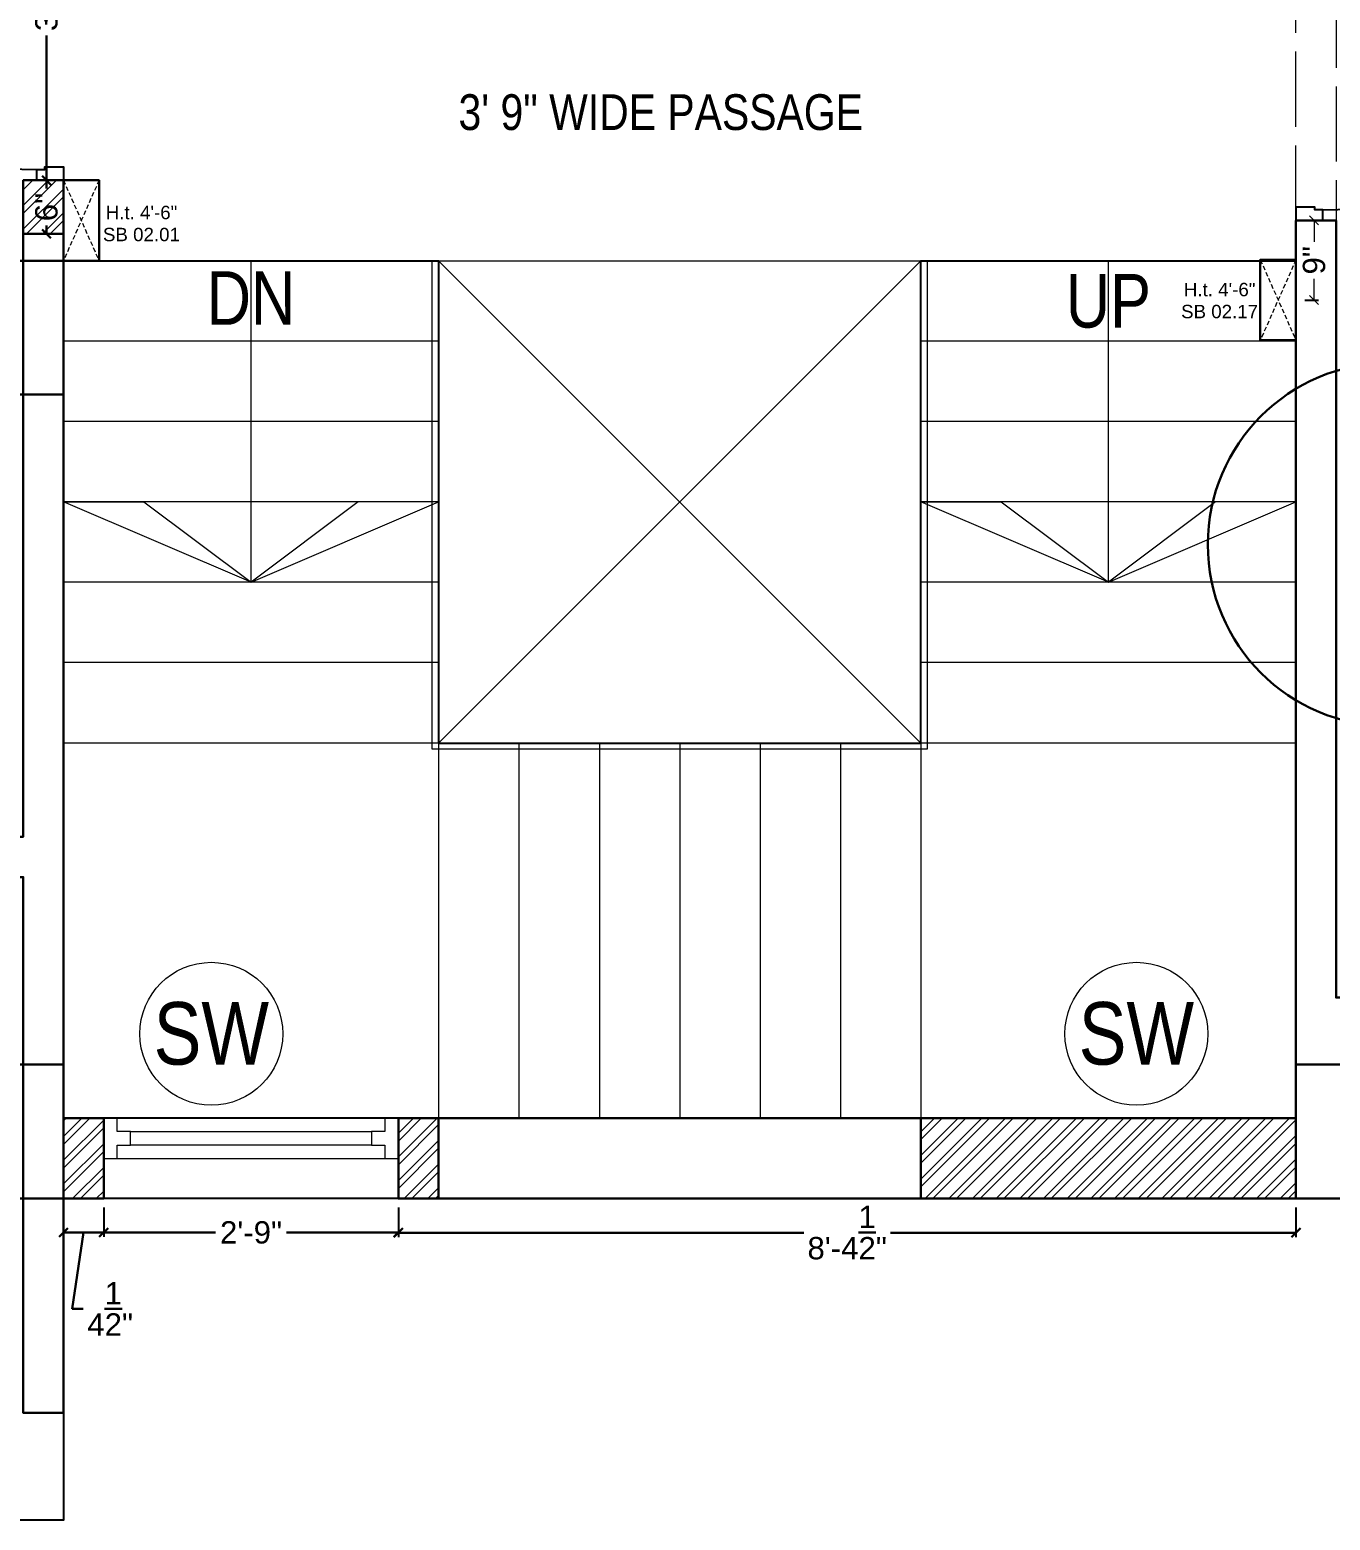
# Model space of a CAD drawing. Header units: millimetres. Extents: x 56222 to 3066687, y -650199 to -121287.
# Drawn here: x 148640.5 to 148786.1, y -179038.6 to -178871.8 of the extents above; entities that cross this region are included whole.
import ezdxf

# ---------------------------------------------------------------- set-up
doc = ezdxf.new("R2010")
doc.units = ezdxf.units.MM
doc.header["$MEASUREMENT"] = 0
doc.header["$PDMODE"] = 35
for name, pattern in [('ACAD_ISO02W100', [15, 12, -3]), ('DASHED', [0.75, 0.5, -0.25]), ('DASHED2', [0.375, 0.25, -0.125])]:
    doc.linetypes.add(name, pattern=pattern)
doc.layers.get('Defpoints').update_dxf_attribs({"color": 220})
doc.layers.add('AR DOOR', color=40, linetype='Continuous')
doc.layers.add('AR ELE-5', color=134, linetype='Continuous')
for name, color, linetype, lineweight in [('COLUMN', 1, 'Continuous', 30), ('dim05', 1, 'Continuous', 13), ('el', 7, 'Continuous', 20), ('ELEC-wires', 1, 'DASHED2', 13), ('Electrical', 84, 'Continuous', 30), ('FIRST FLOOR', 7, 'Continuous', 9), ('FIRST FLOOR ( TEXT )', 7, 'Continuous', 9), ('FIRST FLOOR_( PLine )_', 251, 'Continuous', 30), ('FIRST FLOOR_( STAIR )', 251, 'Continuous', 9), ('GROUND FLOOR', 7, 'Continuous', 9), ('GROUND FLOOR  ( DIM )', 7, 'Continuous', 9), ('GROUND FLOOR  ( PLINE )', 251, 'Continuous', 30), ('SECOND FLOOR ( DW_RAIL )', 7, 'Continuous', 9), ('wall', 7, 'Continuous', 30), ('XX~SLAB ( BEAM )~ ( DIM )', 7, 'Continuous', 9)]:
    doc.layers.add(name, color=color, linetype=linetype, lineweight=lineweight)
doc.layers.add('XX~SLAB ( PLINE )', color=251, linetype='Continuous', plot=False)
doc.styles.add('Arial', font='arial.ttf')
doc.styles.add('Cn_BT_7', font='swissc.ttf', dxfattribs={"height": 7})
doc.styles.add('KATHA', font='swissc.ttf')
doc.styles.get("Standard").update_dxf_attribs({"font": 'arial.ttf', "height": 6})
doc.dimstyles.new('ISO-25', dxfattribs={"dimtxt": 2.5, "dimasz": 1, "dimexe": 0.5, "dimexo": 1, "dimtad": 0, "dimdec": 1, "dimlunit": 4, "dimtxsty": 'Standard', "dimblk": 'OBLIQUE', "dimcen": 2.5, "dimclrd": 1, "dimclre": 1, "dimclrt": 5, "dimadec": 0, "dimazin": 0, "dimtfac": 1, "dimtdec": 1, "dimtmove": 0, "dimatfit": 3, "dimfxl": 1, "dimlwd": -1, "dimarcsym": 0})
pattern_1 = [(45, (-587.3341, -1615.5918), (-1.325825215, 1.325825215), []), (45, (-586.4502, -1615.5918), (-1.325825215, 1.325825215), [])]

# ---------------------------------------------------------------- blocks, each defined once
blk = doc.blocks.new('*U255')
for points in [[(0, 0), (0, 1120), (-30, 1120), (-30, 0)], [(40, 0), (0, 0), (0, -30), (-10, -30), (-10, -100), (40, -100)], [(-1160, 0), (-1120, 0), (-1120, -30), (-1110, -30), (-1110, -100), (-1160, -100)]]:
    blk.add_lwpolyline(points, close=True)
at = {"layer": 'AR ELE-5', "linetype": 'ByBlock', "ltscale": 15}
blk.add_arc((1.6, -0.7), 1121.6, 92.373, 179.9653, dxfattribs=at)
blk = doc.blocks.new('*U256')
for points in [[(-1160, 0), (-1120, 0), (-1120, 30), (-1110, 30), (-1110, 100), (-1160, 100)], [(40, 0), (0, 0), (0, 30), (-10, 30), (-10, 100), (40, 100)], [(0, 0), (0, -1120), (-30, -1120), (-30, 0)]]:
    blk.add_lwpolyline(points, close=True)
at = {"layer": 'AR ELE-5', "linetype": 'ByBlock', "ltscale": 15}
blk.add_arc((1.6, 0.7), 1121.6, 180.0347, 267.627, dxfattribs=at)
blk = doc.blocks.new('_Oblique')
at = {"layer": 'wall', "color": 0, "lineweight": -2}
blk.add_line((-0.5, -0.5), (0.5, 0.5), dxfattribs=at)
blk = doc.blocks.new('*D935')
at = {"layer": 'Defpoints', "color": 0, "lineweight": 30, "transparency": 16777216}
for p in [(148648.81, -179002.63), (148681.81, -179002.63), (148681.81, -179006.43)]:
    blk.add_point(p, dxfattribs=at)
at = {"layer": 'dim05', "color": 5, "linetype": 'Continuous', "lineweight": -2, "transparency": 16777216}
for p, q in [((148648.81, -179003.63), (148648.81, -179006.93)), ((148681.81, -179003.63), (148681.81, -179006.93))]:
    blk.add_line(p, q, dxfattribs=at)
at = {"layer": 'dim05', "color": 5, "linetype": 'Continuous', "lineweight": 30, "transparency": 16777216}
for p, q in [((148648.81, -179006.43), (148661.34, -179006.43)), ((148681.81, -179006.43), (148669.28, -179006.43))]:
    blk.add_line(p, q, dxfattribs=at)
at = {"layer": 'dim05', "color": 5, "lineweight": 30, "transparency": 16777216, "rotation": 180}
blk.add_blockref('_Oblique', (148648.81, -179006.43), dxfattribs=at)
at = {"layer": 'dim05', "color": 5, "lineweight": 30, "transparency": 16777216}
blk.add_blockref('_Oblique', (148681.81, -179006.43), dxfattribs=at)
at = {"layer": 'dim05', "color": 5, "lineweight": 30, "transparency": 16777216, "insert": (148665.31, -179006.43), "char_height": 2.5, "attachment_point": 5, "style": 'Arial'}
blk.add_mtext('2\'-9"', dxfattribs=at)
blk = doc.blocks.new('*D939')
at = {"layer": 'Defpoints', "color": 0, "lineweight": 30, "transparency": 16777216}
for p in [(148681.81, -179002.63), (148782.31, -179002.63), (148782.31, -179006.45)]:
    blk.add_point(p, dxfattribs=at)
at = {"layer": 'dim05', "color": 5, "linetype": 'Continuous', "lineweight": -2, "transparency": 16777216}
for p, q in [((148681.81, -179003.63), (148681.81, -179006.95)), ((148782.31, -179003.63), (148782.31, -179006.95))]:
    blk.add_line(p, q, dxfattribs=at)
at = {"layer": 'dim05', "color": 5, "linetype": 'Continuous', "lineweight": 30, "transparency": 16777216}
for p, q in [((148681.81, -179006.45), (148727.2, -179006.45)), ((148782.31, -179006.45), (148736.92, -179006.45))]:
    blk.add_line(p, q, dxfattribs=at)
at = {"layer": 'dim05', "color": 5, "lineweight": 30, "transparency": 16777216, "rotation": 180}
blk.add_blockref('_Oblique', (148681.81, -179006.45), dxfattribs=at)
at = {"layer": 'dim05', "color": 5, "lineweight": 30, "transparency": 16777216}
blk.add_blockref('_Oblique', (148782.31, -179006.45), dxfattribs=at)
at = {"layer": 'dim05', "color": 5, "lineweight": 30, "transparency": 16777216, "insert": (148732.06, -179006.45), "char_height": 2.5, "attachment_point": 5, "style": 'Arial'}
blk.add_mtext('8\'-4{\\H1x;\\S1/2;}"', dxfattribs=at)
blk = doc.blocks.new('*D945')
at = {"layer": 'Defpoints', "color": 0, "lineweight": 30, "transparency": 16777216}
for p in [(148642.41, -178888.63), (148644.31, -178888.63), (148644.31, -178894.63)]:
    blk.add_point(p, dxfattribs=at)
at = {"layer": 'dim05', "color": 5, "linetype": 'Continuous', "lineweight": -2, "transparency": 16777216}
for p, q in [((148643.31, -178888.63), (148641.91, -178888.63)), ((148643.31, -178894.63), (148641.91, -178894.63))]:
    blk.add_line(p, q, dxfattribs=at)
at = {"layer": 'dim05', "color": 5, "linetype": 'Continuous', "lineweight": 30, "transparency": 16777216}
for p, q in [((148642.41, -178888.63), (148642.41, -178889.57)), ((148642.41, -178894.63), (148642.41, -178893.7))]:
    blk.add_line(p, q, dxfattribs=at)
at = {"layer": 'dim05', "color": 5, "lineweight": 30, "transparency": 16777216}
for p, rotation in [((148642.41, -178888.63), 90), ((148642.41, -178894.63), 270)]:
    blk.add_blockref('_Oblique', p, dxfattribs=dict(at, rotation=rotation))
at = {"layer": 'dim05', "color": 5, "lineweight": 30, "transparency": 16777216, "insert": (148642.41, -178891.63), "char_height": 2.5, "attachment_point": 5, "rotation": 90, "style": 'Arial'}
blk.add_mtext('6"', dxfattribs=at)
blk = doc.blocks.new('*D946')
at = {"layer": 'Defpoints', "color": 0, "lineweight": 30, "transparency": 16777216}
for p in [(148642.41, -178852.63), (148647.26, -178852.63), (148642.41, -178888.63)]:
    blk.add_point(p, dxfattribs=at)
at = {"layer": 'dim05', "color": 5, "linetype": 'Continuous', "lineweight": -2, "transparency": 16777216}
for p, q in [((148646.26, -178852.63), (148641.91, -178852.63)), ((148643.41, -178888.63), (148642.91, -178888.63))]:
    blk.add_line(p, q, dxfattribs=at)
at = {"layer": 'dim05', "color": 5, "linetype": 'Continuous', "lineweight": 30, "transparency": 16777216}
for p, q in [((148642.41, -178852.63), (148642.41, -178868.86)), ((148642.41, -178888.63), (148642.41, -178872.41))]:
    blk.add_line(p, q, dxfattribs=at)
at = {"layer": 'dim05', "color": 5, "lineweight": 30, "transparency": 16777216}
for p, rotation in [((148642.41, -178852.63), 90), ((148642.41, -178888.63), 270)]:
    blk.add_blockref('_Oblique', p, dxfattribs=dict(at, rotation=rotation))
at = {"layer": 'dim05', "color": 5, "lineweight": 30, "transparency": 16777216, "insert": (148642.41, -178870.63), "char_height": 2.5, "attachment_point": 5, "rotation": 90, "style": 'Arial'}
blk.add_mtext("3'", dxfattribs=at)
blk = doc.blocks.new('*D965')
at = {"layer": 'Defpoints', "color": 0, "lineweight": 30, "transparency": 16777216}
for p in [(148644.31, -179002.63), (148648.81, -179002.63), (148644.31, -179006.43)]:
    blk.add_point(p, dxfattribs=at)
at = {"layer": 'dim05', "color": 5, "linetype": 'Continuous', "lineweight": -2, "transparency": 16777216}
for p, q in [((148644.31, -179003.63), (148644.31, -179006.93)), ((148648.81, -179003.63), (148648.81, -179006.93))]:
    blk.add_line(p, q, dxfattribs=at)
at = {"layer": 'dim05', "color": 5, "linetype": 'Continuous', "lineweight": 30, "transparency": 16777216}
for p, q in [((148648.81, -179006.43), (148644.31, -179006.43)), ((148646.56, -179006.43), (148645.27, -179014.97)), ((148645.27, -179014.97), (148646.52, -179014.97))]:
    blk.add_line(p, q, dxfattribs=at)
at = {"layer": 'dim05', "color": 5, "lineweight": 30, "transparency": 16777216, "rotation": 180}
blk.add_blockref('_Oblique', (148644.31, -179006.43), dxfattribs=at)
at = {"layer": 'dim05', "color": 5, "lineweight": 30, "transparency": 16777216}
blk.add_blockref('_Oblique', (148648.81, -179006.43), dxfattribs=at)
at = {"layer": 'dim05', "color": 5, "lineweight": 30, "transparency": 16777216, "insert": (148649.54, -179014.97), "char_height": 2.5, "attachment_point": 5, "style": 'Arial'}
blk.add_mtext('4{\\H1x;\\S1/2;}"', dxfattribs=at)
blk = doc.blocks.new('6616')
at = {"color": 242, "linetype": 'DASHED', "true_color": 0xcd2027}
for p, q in [((386784.79, -36915.77), (386775.78, -36911.78)), ((386784.79, -36911.78), (386775.78, -36915.77))]:
    blk.add_line(p, q, dxfattribs=at)
at = {"layer": 'ELEC-wires', "color": 5, "linetype": 'ByBlock', "lineweight": 30, "ltscale": 4}
blk.add_lwpolyline([(386775.78, -36911.78), (386784.79, -36911.78), (386784.79, -36915.77), (386775.78, -36915.77)], close=True, dxfattribs=at)
blk = doc.blocks.new('*D1047')
at = {"layer": 'Defpoints', "color": 0, "lineweight": 30, "transparency": 16777216}
for p in [(148782.31, -178893.13), (148782.31, -178902.04), (148784.34, -178902.04)]:
    blk.add_point(p, dxfattribs=at)
at = {"layer": 'dim05', "color": 1, "linetype": 'Continuous', "lineweight": -2, "transparency": 16777216}
for p, q in [((148783.31, -178893.13), (148784.84, -178893.13)), ((148783.31, -178902.04), (148784.84, -178902.04))]:
    blk.add_line(p, q, dxfattribs=at)
at = {"layer": 'dim05', "color": 1, "linetype": 'Continuous', "transparency": 16777216}
for p, q in [((148784.34, -178893.13), (148784.34, -178895.52)), ((148784.34, -178902.04), (148784.34, -178899.65))]:
    blk.add_line(p, q, dxfattribs=at)
at = {"layer": 'dim05', "color": 1, "transparency": 16777216}
for p, rotation in [((148784.34, -178893.13), 90), ((148784.34, -178902.04), 270)]:
    blk.add_blockref('_Oblique', p, dxfattribs=dict(at, rotation=rotation))
at = {"layer": 'dim05', "color": 5, "lineweight": 25, "transparency": 16777216, "insert": (148784.34, -178897.59), "char_height": 2.5, "attachment_point": 5, "rotation": 90, "style": 'Arial'}
blk.add_mtext('9"', dxfattribs=at)

msp = doc.modelspace()

# ---------------------------------------------------------------- hatches: boundary and pattern name
at = {"layer": 'GROUND FLOOR  ( PLINE )', "lineweight": 5}
h = msp.add_hatch(dxfattribs=at)
h.set_pattern_fill('ANSI32', color=3, scale=5)
h.set_pattern_definition(pattern_1)
h.paths.add_polyline_path([(148644.3094, -178888.6344), (148639.8094, -178888.6344), (148639.8094, -178894.6344), (148644.3094, -178894.6344)])
h = msp.add_hatch(dxfattribs=at)
h.set_pattern_fill('ANSI32', color=3, scale=5)
h.set_pattern_definition(pattern_1)
h.paths.add_polyline_path([(148648.8094, -178993.6344), (148644.3094, -178993.6344), (148644.3094, -179002.6344), (148648.8094, -179002.6344)])
h.paths.add_polyline_path([(148686.3094, -178993.6344), (148681.8094, -178993.6344), (148681.8094, -179002.6344), (148686.3094, -179002.6344)])
h.paths.add_polyline_path([(148782.3094, -178993.6344), (148740.3094, -178993.6344), (148740.3094, -179002.6344), (148782.3094, -179002.6344)])
h.paths.add_polyline_path([(148782.3094, -178993.6344), (148782.3094, -179002.6344)], flags=17)

# ---------------------------------------------------------------- linework, layer by layer
at = {"layer": 'COLUMN'}
for points in [[(148635.3094, -178897.6344), (148644.3094, -178897.6344), (148644.3094, -178912.6344), (148635.3094, -178912.6344)], [(148635.3094, -178987.6344), (148644.3094, -178987.6344), (148644.3094, -179002.6344), (148635.3094, -179002.6344)], [(148782.3094, -178987.6344), (148791.3094, -178987.6344), (148791.3094, -179002.6344), (148782.3094, -179002.6344)]]:
    msp.add_lwpolyline(points, close=True, dxfattribs=at)
at = {"layer": 'FIRST FLOOR'}
for p, q in [((148644.3094, -179026.6344), (148644.3094, -178888.6344)), ((148782.3094, -178893.1344), (148786.8094, -178893.1344)), ((148782.3094, -178894.6344), (148782.3094, -179002.6344)), ((148644.3094, -178912.6344), (148639.8094, -178912.6344)), ((148782.3094, -178993.6344), (148644.3094, -178993.6344)), ((148686.3094, -178993.6344), (148686.3094, -179002.6344)), ((148881.3094, -179002.6344), (148635.3094, -179002.6344))]:
    msp.add_line(p, q, dxfattribs=at)
at = {"layer": 'FIRST FLOOR', "linetype": 'ACAD_ISO02W100', "ltscale": 0.7}
msp.add_lwpolyline([(148786.8094, -178893.1344), (148782.3094, -178893.1344), (148782.3094, -178857.1344), (148786.8094, -178857.1344)], close=True, dxfattribs=at)
at = {"layer": 'FIRST FLOOR_( PLine )_'}
for points in [[(148786.8094, -178893.1344), (148782.3094, -178893.1344), (148782.3094, -179002.6344), (148786.8094, -179002.6344), (148791.3094, -179002.6344), (148791.3094, -178984.6344), (148815.3044, -178984.6344), (148815.3044, -178980.1344), (148786.8094, -178980.1344)], [(148644.3094, -178894.6344), (148639.8094, -178894.6344), (148639.8094, -178962.1344), (148618.8094, -178962.1344), (148618.8094, -178966.6344), (148639.8094, -178966.6344), (148639.8094, -179026.6344), (148644.3094, -179026.6344)], [(148740.3094, -178993.6344), (148686.3094, -178993.6344), (148686.3094, -178998.1344), (148686.3094, -179002.6344), (148740.3094, -179002.6344)]]:
    msp.add_lwpolyline(points, close=True, dxfattribs=at)
at = {"layer": 'FIRST FLOOR_( STAIR )'}
for p, q in [((148686.3094, -178897.6344), (148644.3094, -178897.6344)), ((148686.3094, -178897.6344), (148686.3094, -178993.6344)), ((148782.3094, -178897.6344), (148740.3094, -178897.6344)), ((148740.3094, -178897.6344), (148740.3094, -178993.6344)), ((148686.3094, -178906.6344), (148644.3094, -178906.6344)), ((148782.3094, -178906.6344), (148740.3094, -178906.6344)), ((148686.3094, -178915.6344), (148644.3094, -178915.6344)), ((148782.3094, -178915.6344), (148740.3094, -178915.6344)), ((148686.3094, -178924.6344), (148644.3094, -178924.6344)), ((148782.3094, -178924.6344), (148740.3094, -178924.6344)), ((148686.3094, -178933.6344), (148644.3094, -178933.6344)), ((148782.3094, -178933.6344), (148740.3094, -178933.6344)), ((148686.3094, -178942.6344), (148644.3094, -178942.6344)), ((148782.3094, -178942.6344), (148740.3094, -178942.6344)), ((148782.3094, -178951.6344), (148644.3094, -178951.6344)), ((148695.3094, -178951.6344), (148695.3094, -178993.6344)), ((148704.3094, -178951.6344), (148704.3094, -178993.6344)), ((148713.3094, -178951.6344), (148713.3094, -178993.6344)), ((148722.3094, -178951.6344), (148722.3094, -178993.6344)), ((148731.3094, -178951.6344), (148731.3094, -178993.6344))]:
    msp.add_line(p, q, dxfattribs=at)
for points in [[(148665.3094, -178933.6344), (148686.3094, -178924.6344), (148677.3094, -178924.6344), (148665.3094, -178933.6344), (148644.3094, -178924.6344), (148653.3094, -178924.6344), (148665.3094, -178933.6344), (148665.3094, -178897.6344)], [(148761.3094, -178933.6344), (148782.3094, -178924.6344), (148773.3094, -178924.6344), (148761.3094, -178933.6344), (148740.3094, -178924.6344), (148749.3094, -178924.6344), (148761.3094, -178933.6344), (148761.3094, -178897.6344)]]:
    msp.add_lwpolyline(points, dxfattribs=at)
msp.add_lwpolyline([(148685.6094, -178897.6344), (148686.3094, -178897.6344), (148686.3094, -178951.6344), (148740.3094, -178951.6344), (148740.3094, -178897.6344), (148741.0094, -178897.6344), (148741.0094, -178952.3344), (148685.6094, -178952.3344), (148685.6094, -178897.6344)], close=True, dxfattribs=at)
at = {"layer": 'GROUND FLOOR'}
msp.add_lwpolyline([(148686.3094, -178897.6344), (148686.3094, -178951.6344), (148740.3094, -178951.6344), (148740.3094, -178897.6344)], dxfattribs=at)
at = {"layer": 'GROUND FLOOR  ( DIM )', "color": 5}
for centre in [(148660.8628, -178984.1826), (148764.4434, -178984.1826)]:
    msp.add_circle(centre, 8, dxfattribs=at)
at = {"layer": 'GROUND FLOOR  ( PLINE )', "color": 3}
for points in [[(148644.3094, -178894.6344), (148639.8094, -178894.6344), (148639.8094, -178888.6344), (148644.3094, -178888.6344)], [(148644.3094, -178993.6344), (148648.8094, -178993.6344), (148648.8094, -179002.6344), (148644.3094, -179002.6344)], [(148686.3094, -178993.6344), (148681.8094, -178993.6344), (148681.8094, -179002.6344), (148686.3094, -179002.6344)], [(148740.3094, -178993.6344), (148782.3094, -178993.6344), (148782.3094, -179002.6344), (148740.3094, -179002.6344)]]:
    msp.add_lwpolyline(points, close=True, dxfattribs=at)
at = {"layer": 'SECOND FLOOR ( DW_RAIL )', "color": 3}
msp.add_lwpolyline([(148681.8094, -178993.6344), (148680.3094, -178993.6344), (148680.3094, -178995.1344), (148678.8094, -178995.1344), (148678.8094, -178996.6344), (148651.8094, -178996.6344), (148651.8094, -178995.1344), (148650.3094, -178995.1344), (148650.3094, -178993.6344), (148648.8094, -178993.6344), (148648.8094, -178998.1344), (148650.3094, -178998.1344), (148650.3094, -178996.6344), (148651.8094, -178996.6344), (148651.8094, -178995.1344), (148678.8094, -178995.1344), (148678.8094, -178996.6344), (148680.3094, -178996.6344), (148680.3094, -178998.1344), (148681.8094, -178998.1344), (148681.8094, -178993.6344), (148648.8094, -178993.6344), (148648.8094, -178998.1344), (148681.8094, -178998.1344)], close=True, dxfattribs=at)
at = {"layer": 'XX~SLAB ( BEAM )~ ( DIM )'}
for p, q in [((148686.3094, -178897.6344), (148740.3094, -178897.6344)), ((148686.3094, -178897.6344), (148740.3094, -178951.6344)), ((148686.3094, -178951.6344), (148740.3094, -178897.6344))]:
    msp.add_line(p, q, dxfattribs=at)
at = {"layer": 'XX~SLAB ( BEAM )~ ( DIM )', "color": 242, "lineweight": 30, "true_color": 0xcd2027}
msp.add_circle((148792.7668, -178929.4139), 20.3283, dxfattribs=at)
at = {"layer": 'XX~SLAB ( PLINE )'}
for points in [[(148476.3094, -178692.1344), (148881.3094, -178692.1344), (148881.3095, -179002.6344), (148872.3094, -179002.6344), (148852.5048, -179002.6344), (148812.1676, -179002.6344), (148786.8094, -179002.6344), (148644.3094, -179002.6344), (148644.3094, -179038.6344), (148476.3094, -179038.6344)], [(148644.3094, -178897.6344), (148686.3094, -178897.6344), (148686.3094, -178951.6344), (148740.3094, -178951.6344), (148740.3094, -178897.6344), (148782.3094, -178897.6344), (148782.3094, -178993.6344), (148644.3094, -178993.6344)]]:
    msp.add_lwpolyline(points, close=True, dxfattribs=at)

# ---------------------------------------------------------------- block references
at = {"layer": 'AR DOOR', "linetype": 'ByBlock', "lineweight": -2, "extrusion": (0, 0, -1), "xscale": -0.02999999999996949, "yscale": 0.02999999999996949, "zscale": -0.02999999999996949, "rotation": 270}
for name, p in [('*U255', (-148641.3094, -178853.8344)), ('*U256', (-148785.3094, -178858.3344))]:
    msp.add_blockref(name, p, dxfattribs=at)
at = {"layer": 'el', "color": 1, "rotation": 90}
for p in [(111732.5257, -565673.4217), (111866.5388, -565682.3254)]:
    msp.add_blockref('6616', p, dxfattribs=at)

# ---------------------------------------------------------------- texts
at = {"layer": 'Electrical', "color": 240, "true_color": 0xed1f24, "transparency": 33554687}
for p in [(148649.0393, -178892.9939), (148769.7598, -178901.6162)]:
    msp.add_text('H.t. 4\'-6"', height=1.5, dxfattribs=at).set_placement(p)
at = {"layer": 'Electrical', "color": 5, "transparency": 33554687}
for s, p in [('SB 02.01', (148648.7271, -178895.4563)), ('SB 02.17', (148769.4476, -178904.0786))]:
    msp.add_text(s, height=1.5, dxfattribs=at).set_placement(p)
at = {"layer": 'FIRST FLOOR ( TEXT )', "attachment_point": 5, "style": 'KATHA'}
for s, insert, char_height in [('3\' 9" WIDE PASSAGE', (148711.1829, -178881.0355), 4), ('DN', (148665.3094, -178901.815), 6), ('UP', (148761.3094, -178902.1718), 6)]:
    msp.add_mtext(s, dxfattribs=dict(at, insert=insert, char_height=char_height))
at = {"layer": 'GROUND FLOOR  ( DIM )', "color": 5, "char_height": 7, "attachment_point": 5, "style": 'Cn_BT_7'}
for insert in [(148660.8628, -178984.1826), (148764.4434, -178984.1826)]:
    msp.add_mtext('SW', dxfattribs=dict(at, insert=insert))

# ---------------------------------------------------------------- dimensions: what is measured, and where the dimension line sits
at = {"layer": 'dim05', "color": 27, "lineweight": 30, "true_color": 0x7d5120}
for base, p1, p2, picture, middle in [((148642.4085, -178852.6344), (148642.4085, -178888.6344), (148647.2559, -178852.6344), '*D946', (148642.4085, -178870.6344)), ((148642.4085, -178888.6344), (148644.3094, -178894.6344), (148644.3094, -178888.6344), '*D945', (148642.4085, -178891.6344))]:
    dim = msp.add_linear_dim(base=base, p1=p1, p2=p2, angle=90, dimstyle='ISO-25', override={"dimtxsty": 'Arial', "dimclrd": 5, "dimclre": 5, "dimlwd": 30}, dxfattribs=at)
    dim.commit()
    dim.dimension.update_dxf_attribs({"geometry": picture, "text_midpoint": middle})
at = {"layer": 'dim05', "color": 27, "lineweight": 25, "true_color": 0x7d5120}
dim = msp.add_linear_dim(base=(148784.3363, -178902.0381), p1=(148782.3094, -178893.1344), p2=(148782.3094, -178902.0381), angle=90, dimstyle='ISO-25', override={"dimtxsty": 'Arial'}, dxfattribs=at)
dim.commit()
dim.dimension.update_dxf_attribs({"geometry": '*D1047', "text_midpoint": (148784.3363, -178897.5863)})
at = {"layer": 'dim05', "color": 27, "lineweight": 30, "true_color": 0x7d5120}
dim = msp.add_linear_dim(base=(148644.3094, -179006.4273), p1=(148648.8094, -179002.6344), p2=(148644.3094, -179002.6344), dimstyle='ISO-25', override={"dimtxsty": 'Arial', "dimclrd": 5, "dimclre": 5, "dimtmove": 1, "dimlwd": 30}, dxfattribs=at)
dim.commit()
dim.dimension.update_dxf_attribs({"geometry": '*D965', "text_midpoint": (148647.1439, -179014.973), "dimtype": 160})
for base, p1, p2, picture, middle in [((148681.8094, -179006.4273), (148648.8094, -179002.6344), (148681.8094, -179002.6344), '*D935', (148665.3094, -179006.4273)), ((148782.3094, -179006.4536), (148681.8094, -179002.6344), (148782.3094, -179002.6344), '*D939', (148732.0594, -179006.4536))]:
    dim = msp.add_linear_dim(base=base, p1=p1, p2=p2, dimstyle='ISO-25', override={"dimtxsty": 'Arial', "dimclrd": 5, "dimclre": 5, "dimlwd": 30}, dxfattribs=at)
    dim.commit()
    dim.dimension.update_dxf_attribs({"geometry": picture, "text_midpoint": middle})

doc.saveas('drawing.dxf')
